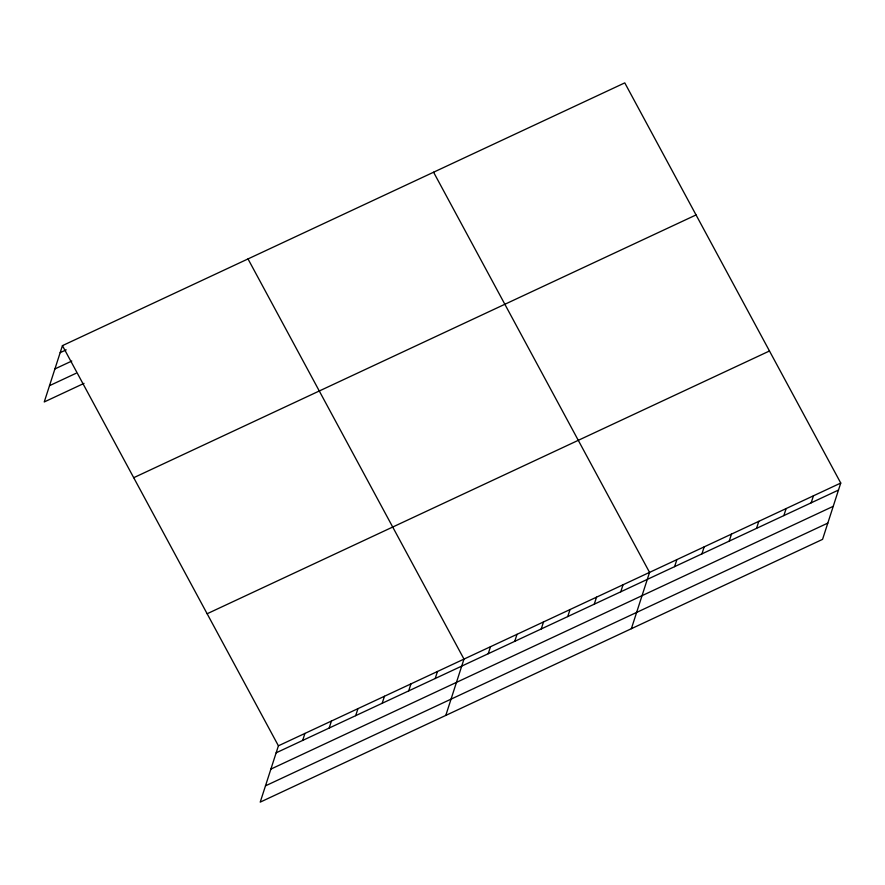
<?xml version="1.0" encoding="UTF-8"?>
<svg xmlns="http://www.w3.org/2000/svg" width="885" height="885" viewBox="0 0 885 885"><rect width="100%" height="100%" fill="white"/><g stroke="black" fill="none" stroke-linecap="round" stroke-linejoin="round"><path stroke-width="1.33" d="M62.437 345.637L278.41 745.812L260.223 802.12L822.563 539.363L840.75 483.044L624.777 82.88L62.437 345.637L44.25 401.956L84.02 383.371M302.659 740.446L304.927 733.422M329.165 728.056L331.433 721.032M355.681 715.666L357.949 708.642M382.187 703.276L384.455 696.263M408.693 690.897L410.961 683.873M435.21 678.507L437.478 671.483M445.797 715.401L463.983 659.093L248.01 258.929M488.221 653.727L490.5 646.714M514.738 641.348L517.006 634.324M541.244 628.958L543.512 621.934M567.761 616.568L570.028 609.544M594.266 604.178L596.534 597.165M620.772 591.799L623.04 584.775M631.37 628.693L649.557 572.385L433.584 172.221M674.602 566.643L676.87 559.619M701.916 553.888L704.183 546.864M729.229 541.122L731.497 534.097M756.542 528.356L758.81 521.331M783.856 515.601L786.123 508.576M811.169 502.835L813.437 495.81M60.169 352.661L66.198 349.852M54.914 368.923L71.785 361.047M49.505 385.683L76.01 373.304M133.712 477.701L696.041 214.944M207.145 613.747L769.474 350.991M278.41 745.812L840.75 483.044M276.142 752.825L838.482 490.069M270.887 769.098L833.227 506.331M265.478 785.847L827.818 523.09"/></g></svg>
